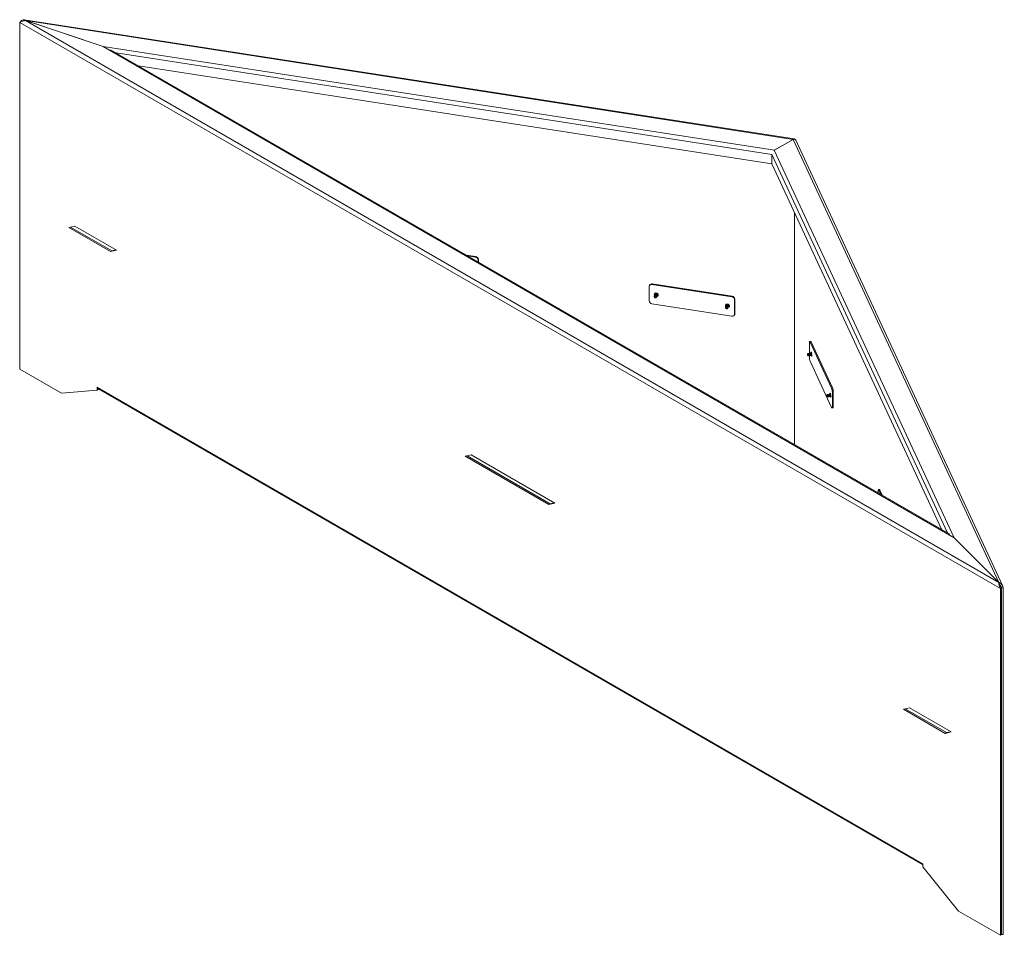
# Model space of a CAD drawing. Header units: inches. Extents: x -3 to 180, y 0 to 118.
# Drawn here: x 116.4 to 173.6, y 15.7 to 68.9 of the extents above; entities that cross this region are included whole.
import ezdxf

# ---------------------------------------------------------------- set-up
doc = ezdxf.new("R2010")
doc.units = ezdxf.units.IN
doc.layers.add('ZANO_R', color=7, linetype='Continuous', lineweight=0)

msp = doc.modelspace()

# ---------------------------------------------------------------- linework, layer by layer
at = {"layer": 'ZANO_R'}
for p, q in [((116.50422, 68.76765), (116.43146, 68.72565)), ((173.4211, 35.82623), (116.43146, 68.72565)), ((116.43146, 68.72565), (116.43146, 48.57394)), ((116.51723, 68.76698), (116.50422, 68.76765)), ((116.50545, 68.76724), (116.53208, 68.82461)), ((161.43055, 61.95627), (116.68999, 68.87691)), ((173.33484, 36.17845), (116.77963, 68.82708)), ((116.77963, 68.82708), (121.27809, 67.32776)), ((121.27932, 67.32735), (116.78086, 68.82667)), ((116.78086, 68.82667), (161.38378, 61.92732)), ((170.73766, 38.77536), (121.27809, 67.32776)), ((121.27932, 67.32735), (160.28608, 61.29363)), ((170.48469, 38.98401), (121.71676, 67.13714)), ((122.04653, 66.94676), (160.13452, 61.05517)), ((123.34533, 66.19698), (160.13461, 60.50628)), ((161.38352, 61.92717), (160.28582, 61.29348)), ((161.38378, 61.92732), (160.28608, 61.29363)), ((173.33484, 36.17845), (161.38352, 61.92717)), ((173.56452, 35.97227), (161.54195, 61.8745)), ((160.28608, 61.29363), (160.27774, 61.28491)), ((160.28582, 61.29348), (170.73766, 38.77536)), ((160.13461, 61.05496), (160.13601, 61.07379)), ((160.13461, 60.50609), (160.13461, 61.05496)), ((170.34016, 39.06744), (160.13461, 61.05496)), ((169.99215, 39.26835), (160.13461, 60.50609)), ((161.45073, 44.1992), (161.45073, 57.67055)), ((119.636, 56.88947), (119.28966, 56.80937)), ((119.28966, 56.80937), (121.71475, 55.40939)), ((119.39354, 56.83339), (121.7875, 55.45139)), ((122.06109, 55.4895), (119.636, 56.88947)), ((121.71475, 55.40939), (122.06109, 55.4895)), ((121.7875, 55.45139), (121.71475, 55.40939)), ((121.7875, 55.45139), (122.02996, 55.50747)), ((142.9199, 55.11517), (142.40323, 55.19509)), ((142.90659, 55.08648), (142.47599, 55.15309)), ((142.90659, 55.08648), (142.9199, 55.11517)), ((143.08553, 54.94953), (143.07222, 54.92084)), ((143.07222, 54.80889), (143.07222, 54.92084)), ((143.08553, 54.8012), (143.08553, 54.94953)), ((153.01043, 52.54344), (153.01043, 53.38356)), ((153.03384, 53.45882), (153.02052, 53.43013)), ((153.17607, 53.49796), (153.18938, 53.52665)), ((157.81389, 52.78057), (153.17607, 53.49796)), ((157.82721, 52.80925), (153.18938, 53.52665)), ((153.30928, 52.8141), (153.30804, 52.81143)), ((153.31537, 52.82721), (153.31413, 52.82454)), ((153.32146, 52.84033), (153.32022, 52.83766)), ((153.32189, 52.94607), (153.32383, 52.96362)), ((153.32754, 52.85344), (153.32631, 52.85077)), ((153.33363, 52.86655), (153.33239, 52.86388)), ((153.33972, 52.87966), (153.33848, 52.877)), ((153.34581, 52.89278), (153.34456, 52.89011)), ((153.34638, 52.93975), (153.35615, 52.93824)), ((153.35189, 52.90589), (153.35065, 52.90322)), ((153.35286, 52.92891), (153.36193, 52.92751)), ((153.35568, 52.91385), (153.35286, 52.91429)), ((153.35553, 52.93465), (153.36459, 52.93325)), ((153.36805, 52.94071), (153.35674, 52.91634)), ((153.3681, 52.94068), (153.35878, 52.94667)), ((153.36239, 52.97315), (153.37169, 52.96717)), ((153.36743, 52.95799), (153.37675, 52.952)), ((153.37169, 52.96717), (153.37009, 52.96373)), ((153.37009, 52.96373), (153.37941, 52.95774)), ((153.37941, 52.95774), (153.37675, 52.952)), ((153.38898, 52.96045), (153.3836, 52.96916)), ((153.39747, 52.99203), (153.40284, 52.98333)), ((153.39858, 52.97415), (153.40396, 52.96544)), ((153.40284, 52.98333), (153.40124, 52.97989)), ((153.40124, 52.97989), (153.40662, 52.97118)), ((153.40662, 52.97118), (153.40396, 52.96544)), ((153.42067, 52.96664), (153.42067, 52.97574)), ((153.43248, 52.75367), (153.43372, 52.75634)), ((153.43796, 52.97307), (153.43796, 52.96397)), ((153.44062, 52.9697), (153.43796, 52.96397)), ((153.43856, 52.76679), (153.4398, 52.76945)), ((153.44222, 52.98224), (153.44062, 52.9788)), ((153.44062, 52.9788), (153.44062, 52.9697)), ((153.44222, 52.99133), (153.44222, 52.98224)), ((153.44465, 52.7799), (153.44589, 52.78257)), ((153.45074, 52.79301), (153.45198, 52.79568)), ((153.45467, 52.9576), (153.46005, 52.96465)), ((153.45733, 52.96334), (153.45467, 52.9576)), ((153.45683, 52.80613), (153.45807, 52.8088)), ((153.45733, 52.96334), (153.46271, 52.97038)), ((153.46431, 52.97383), (153.46271, 52.97038)), ((153.46291, 52.81924), (153.46415, 52.82191)), ((153.46431, 52.97383), (153.46968, 52.98086)), ((153.469, 52.83235), (153.47024, 52.83502)), ((153.47503, 52.95502), (153.46965, 52.94797)), ((153.47508, 52.84547), (153.47632, 52.84814)), ((153.48062, 52.85742), (153.48466, 52.85087)), ((153.48117, 52.85858), (153.49419, 52.88663)), ((153.48454, 52.94148), (153.48188, 52.93574)), ((153.48188, 52.93574), (153.4912, 52.93885)), ((153.48454, 52.94148), (153.49386, 52.94459)), ((153.4912, 52.86156), (153.48454, 52.86584)), ((153.49985, 52.92485), (153.49053, 52.92174)), ((153.49057, 52.87884), (153.49985, 52.87288)), ((153.49324, 52.88458), (153.50251, 52.87862)), ((153.49546, 52.94803), (153.49386, 52.94459)), ((153.49766, 52.91266), (153.495, 52.90693)), ((153.495, 52.90693), (153.50577, 52.90526)), ((153.50577, 52.89064), (153.495, 52.89231)), ((153.49546, 52.94803), (153.50476, 52.95113)), ((153.49766, 52.91266), (153.50843, 52.911)), ((153.50423, 52.88198), (153.50582, 52.88542)), ((153.50423, 52.88199), (153.51341, 52.87608)), ((153.51002, 52.91444), (153.50843, 52.911)), ((153.51002, 52.91444), (153.52077, 52.91278)), ((157.81389, 52.78057), (157.82721, 52.80925)), ((157.99285, 52.64361), (157.97953, 52.61492)), ((157.97953, 51.7748), (157.97953, 52.61492)), ((157.99285, 51.80349), (157.99285, 52.64361)), ((153.17607, 52.3778), (157.81389, 51.6604)), ((157.45021, 52.17356), (157.44897, 52.1709)), ((157.45629, 52.18668), (157.45505, 52.18401)), ((157.46238, 52.19979), (157.46114, 52.19712)), ((157.46846, 52.21291), (157.46723, 52.21024)), ((157.47455, 52.22602), (157.47331, 52.22335)), ((157.48064, 52.23913), (157.4794, 52.23647)), ((157.48672, 52.25225), (157.48548, 52.24958)), ((157.4873, 52.29922), (157.49707, 52.29771)), ((157.49281, 52.26536), (157.49157, 52.26269)), ((157.49378, 52.28838), (157.50285, 52.28698)), ((157.4966, 52.27332), (157.49378, 52.27376)), ((157.49645, 52.29412), (157.50551, 52.29271)), ((157.50897, 52.30018), (157.49766, 52.27581)), ((157.50902, 52.30014), (157.4997, 52.30614)), ((157.50331, 52.33262), (157.51261, 52.32664)), ((157.50835, 52.31746), (157.51767, 52.31147)), ((157.51261, 52.32664), (157.51101, 52.3232)), ((157.51101, 52.3232), (157.52033, 52.31721)), ((157.52033, 52.31721), (157.51767, 52.31147)), ((157.5299, 52.31991), (157.52452, 52.32863)), ((157.53838, 52.3515), (157.54376, 52.3428)), ((157.53949, 52.33362), (157.54488, 52.32491)), ((157.54376, 52.3428), (157.54216, 52.33936)), ((157.54216, 52.33936), (157.54754, 52.33065)), ((157.54754, 52.33065), (157.54488, 52.32491)), ((157.56158, 52.32611), (157.56158, 52.33521)), ((157.5734, 52.11314), (157.57464, 52.11581)), ((157.57888, 52.33253), (157.57888, 52.32343)), ((157.58154, 52.32917), (157.57888, 52.32343)), ((157.57949, 52.12625), (157.58072, 52.12892)), ((157.58314, 52.34171), (157.58154, 52.33827)), ((157.58154, 52.33827), (157.58154, 52.32917)), ((157.58314, 52.35079), (157.58314, 52.34171)), ((157.58557, 52.13937), (157.58681, 52.14204)), ((157.59166, 52.15248), (157.5929, 52.15515)), ((157.59559, 52.31707), (157.60097, 52.32411)), ((157.59825, 52.3228), (157.59559, 52.31707)), ((157.59775, 52.16559), (157.59898, 52.16826)), ((157.59825, 52.3228), (157.60363, 52.32985)), ((157.60523, 52.33329), (157.60363, 52.32985)), ((157.60383, 52.17871), (157.60507, 52.18138)), ((157.60523, 52.33329), (157.6106, 52.34033)), ((157.60992, 52.19182), (157.61116, 52.19449)), ((157.61595, 52.31449), (157.61057, 52.30744)), ((157.616, 52.20493), (157.61724, 52.2076)), ((157.62153, 52.21689), (157.62558, 52.21034)), ((157.62209, 52.21805), (157.63511, 52.2461)), ((157.62546, 52.30095), (157.6228, 52.29521)), ((157.6228, 52.29521), (157.63212, 52.29831)), ((157.62546, 52.30095), (157.63478, 52.30405)), ((157.63212, 52.22102), (157.62546, 52.2253)), ((157.64076, 52.28432), (157.63144, 52.28121)), ((157.63149, 52.23831), (157.64076, 52.23235)), ((157.63416, 52.24405), (157.64343, 52.23809)), ((157.63638, 52.30749), (157.63478, 52.30405)), ((157.63858, 52.27213), (157.63592, 52.26639)), ((157.63592, 52.26639), (157.64668, 52.26473)), ((157.64668, 52.25011), (157.63592, 52.25177)), ((157.63638, 52.30749), (157.64568, 52.3106)), ((157.63858, 52.27213), (157.64935, 52.27046)), ((157.64515, 52.24144), (157.64675, 52.24489)), ((157.64515, 52.24145), (157.65433, 52.23555)), ((157.65095, 52.27391), (157.64935, 52.27046)), ((157.65095, 52.27391), (157.66169, 52.27225)), ((157.96944, 51.72823), (157.98275, 51.75691)), ((157.97953, 51.7748), (157.99285, 51.80349)), ((162.32765, 49.49221), (162.32765, 50.10451)), ((162.39551, 50.18604), (162.34582, 50.17835)), ((162.37203, 50.14891), (162.42172, 50.1566)), ((163.61473, 47.47155), (162.37203, 50.14891)), ((163.66442, 47.47923), (162.42172, 50.1566)), ((162.22171, 49.47787), (162.21547, 49.46403)), ((162.23025, 49.48258), (162.22562, 49.48186)), ((162.23153, 49.36023), (162.24166, 49.34892)), ((162.24531, 49.46864), (162.23518, 49.47995)), ((162.24442, 49.48138), (162.2409, 49.47356)), ((162.24659, 49.34629), (162.25122, 49.34701)), ((162.25296, 49.48609), (162.24833, 49.48538)), ((162.25513, 49.351), (162.26137, 49.36484)), ((162.26802, 49.47215), (162.2579, 49.48346)), ((162.25865, 49.35882), (162.26437, 49.35243)), ((162.26714, 49.48489), (162.26362, 49.47708)), ((162.26931, 49.3498), (162.27393, 49.35052)), ((162.27568, 49.4896), (162.27105, 49.48889)), ((162.27784, 49.35452), (162.28408, 49.36835)), ((162.29074, 49.47567), (162.28061, 49.48697)), ((162.28137, 49.36233), (162.28709, 49.35595)), ((162.28986, 49.48841), (162.28633, 49.48059)), ((162.29202, 49.35332), (162.29665, 49.35403)), ((162.29839, 49.49312), (162.29377, 49.4924)), ((162.30056, 49.35803), (162.3068, 49.37187)), ((162.31346, 49.47918), (162.30333, 49.49049)), ((162.30408, 49.36585), (162.3098, 49.35946)), ((162.31257, 49.49192), (162.30905, 49.4841)), ((162.31474, 49.35683), (162.31936, 49.35755)), ((162.32111, 49.49663), (162.31649, 49.49592)), ((162.32327, 49.36154), (162.32951, 49.37538)), ((162.33617, 49.4827), (162.32604, 49.494)), ((162.3268, 49.36936), (162.33252, 49.36297)), ((162.32765, 49.26439), (162.32765, 49.36841)), ((162.33529, 49.49543), (162.33177, 49.48762)), ((162.33746, 49.36035), (162.34208, 49.36106)), ((162.34382, 49.50015), (162.3392, 49.49943)), ((162.34599, 49.36506), (162.35223, 49.3789)), ((162.35889, 49.48621), (162.34876, 49.49752)), ((162.34951, 49.37287), (162.35524, 49.36649)), ((162.358, 49.49895), (162.35448, 49.49113)), ((162.36017, 49.36386), (162.36479, 49.36457)), ((162.36654, 49.50366), (162.36192, 49.50294)), ((162.3687, 49.36857), (162.37494, 49.38241)), ((162.3816, 49.48972), (162.37147, 49.50103)), ((162.37223, 49.37639), (162.37795, 49.37)), ((162.38072, 49.50246), (162.3772, 49.49464)), ((162.38289, 49.36737), (162.38751, 49.36809)), ((162.38925, 49.50717), (162.38463, 49.50646)), ((162.39142, 49.37209), (162.39766, 49.38592)), ((162.40432, 49.49324), (162.39419, 49.50454)), ((162.39495, 49.3799), (162.40067, 49.37352)), ((162.40344, 49.50597), (162.39991, 49.49816)), ((162.4056, 49.37089), (162.41022, 49.3716)), ((162.446, 49.51595), (162.40735, 49.50997)), ((162.41414, 49.3756), (162.42038, 49.38944)), ((162.41766, 49.38342), (162.42338, 49.37703)), ((162.42832, 49.3744), (162.46698, 49.38038)), ((162.43764, 49.51466), (162.43759, 49.51487)), ((162.44428, 49.52657), (162.43991, 49.52253)), ((162.43991, 49.52253), (162.44173, 49.51529)), ((162.44568, 49.5159), (162.44424, 49.52687)), ((162.45881, 49.37912), (162.45881, 49.37855)), ((162.45881, 49.37855), (162.46399, 49.37639)), ((162.46472, 49.3708), (162.46354, 49.37985)), ((162.46612, 49.36991), (162.46949, 49.36827)), ((162.4673, 49.38045), (162.46698, 49.38038)), ((162.46966, 49.38081), (162.4673, 49.38045)), ((162.4673, 49.38045), (162.46874, 49.36946)), ((162.37203, 49.02875), (163.61473, 46.35139)), ((116.43146, 48.57394), (118.85655, 47.17396)), ((120.95674, 47.51297), (120.93249, 47.52697)), ((120.93249, 47.52697), (120.93249, 47.35958)), ((120.95674, 47.51297), (168.89582, 19.83833)), ((163.61473, 47.47155), (163.66442, 47.47923)), ((118.85655, 47.17396), (120.93249, 47.35958)), ((121.00525, 47.40158), (120.93249, 47.35958)), ((120.98731, 47.43268), (168.92007, 19.76169)), ((121.00525, 47.42233), (121.00525, 47.40158)), ((121.00525, 47.41775), (121.01515, 47.41203)), ((121.01515, 47.41661), (121.01515, 47.41203)), ((121.01515, 47.41203), (121.01805, 47.41494)), ((163.33127, 47.08736), (163.32503, 47.07352)), ((163.3398, 47.09208), (163.33518, 47.09136)), ((163.34108, 46.96972), (163.35121, 46.95842)), ((163.35487, 47.07814), (163.34474, 47.08945)), ((163.35398, 47.09088), (163.35046, 47.08306)), ((163.35615, 46.95579), (163.36077, 46.9565)), ((163.36251, 47.09559), (163.35789, 47.09487)), ((163.36468, 46.9605), (163.37092, 46.97434)), ((163.37758, 47.08165), (163.36745, 47.09296)), ((163.36821, 46.96832), (163.37393, 46.96193)), ((163.3767, 47.09439), (163.37317, 47.08657)), ((163.37886, 46.9593), (163.38349, 46.96002)), ((163.38523, 47.0991), (163.38061, 47.09839)), ((163.3874, 46.96402), (163.39364, 46.97785)), ((163.4003, 47.08517), (163.39017, 47.09647)), ((163.39092, 46.97183), (163.39664, 46.96544)), ((163.39941, 47.09791), (163.39589, 47.09009)), ((163.40158, 46.96282), (163.4062, 46.96353)), ((163.40795, 47.10262), (163.40332, 47.1019)), ((163.41011, 46.96753), (163.41635, 46.98137)), ((163.42301, 47.08868), (163.41288, 47.09999)), ((163.41364, 46.97534), (163.41936, 46.96896)), ((163.42213, 47.10142), (163.4186, 47.0936)), ((163.42429, 46.96633), (163.42892, 46.96705)), ((163.43067, 47.10613), (163.42604, 47.10542)), ((163.43283, 46.97104), (163.43907, 46.98488)), ((163.44573, 47.0922), (163.4356, 47.1035)), ((163.43635, 46.97886), (163.44207, 46.97247)), ((163.44485, 47.10493), (163.44132, 47.09712)), ((163.44701, 46.96984), (163.45164, 46.97056)), ((163.45338, 47.10964), (163.44875, 47.10893)), ((163.45555, 46.97456), (163.46178, 46.98839)), ((163.46844, 47.09571), (163.45831, 47.10702)), ((163.45907, 46.98237), (163.46479, 46.97598)), ((163.46756, 47.10845), (163.46404, 47.10063)), ((163.46972, 46.97336), (163.47435, 46.97407)), ((163.4761, 47.11316), (163.47147, 47.11244)), ((163.47826, 46.97807), (163.4845, 46.99191)), ((163.49116, 47.09922), (163.48103, 47.11053)), ((163.48179, 46.98589), (163.48751, 46.9795)), ((163.49028, 47.11196), (163.48675, 47.10414)), ((163.49244, 46.97687), (163.49707, 46.97759)), ((163.49881, 47.11667), (163.49419, 47.11596)), ((163.50098, 46.98158), (163.50722, 46.99542)), ((163.51388, 47.10274), (163.50375, 47.11404)), ((163.5045, 46.9894), (163.51022, 46.98301)), ((163.51299, 47.11547), (163.50947, 47.10766)), ((163.51516, 46.98038), (163.51978, 46.9811)), ((163.55556, 47.12545), (163.5169, 47.11947)), ((163.52369, 46.9851), (163.52993, 46.99893)), ((163.52722, 46.99291), (163.53294, 46.98653)), ((163.53788, 46.9839), (163.57653, 46.98988)), ((163.5472, 47.12416), (163.54715, 47.12436)), ((163.55383, 47.13607), (163.54946, 47.13203)), ((163.54946, 47.13203), (163.55129, 47.12479)), ((163.55524, 47.1254), (163.5538, 47.13637)), ((163.56836, 46.98861), (163.56836, 46.98804)), ((163.56836, 46.98804), (163.57355, 46.98589)), ((163.57428, 46.9803), (163.5731, 46.98935)), ((163.57567, 46.97941), (163.57904, 46.97777)), ((163.57685, 46.98994), (163.57653, 46.98988)), ((163.57922, 46.99031), (163.57685, 46.98994)), ((163.57685, 46.98994), (163.5783, 46.97896)), ((163.7088, 47.24359), (163.65911, 47.23591)), ((163.65911, 46.39579), (163.65911, 47.23591)), ((163.7088, 46.40347), (163.7088, 47.24359)), ((163.64094, 46.32194), (163.69063, 46.32963)), ((163.65911, 46.39579), (163.7088, 46.40347)), ((142.67436, 43.58971), (142.32802, 43.5096)), ((142.32802, 43.5096), (147.1782, 40.70965)), ((142.43191, 43.53363), (147.25096, 40.75165)), ((147.52454, 40.78976), (142.67436, 43.58971)), ((166.32205, 41.38705), (166.32205, 41.4987)), ((166.38991, 41.58023), (166.34022, 41.57255)), ((166.36643, 41.5431), (166.41612, 41.55079)), ((166.48162, 41.29494), (166.36643, 41.5431)), ((166.55437, 41.25294), (166.41612, 41.55079)), ((147.1782, 40.70965), (147.52454, 40.78976)), ((147.25096, 40.75165), (147.1782, 40.70965)), ((147.25096, 40.75165), (147.49341, 40.80773)), ((170.73766, 38.77536), (173.33484, 36.17845)), ((173.49386, 35.86823), (173.4211, 35.82623)), ((173.4211, 35.82623), (173.4211, 15.67452)), ((173.44349, 35.97673), (173.49386, 35.86823)), ((173.49386, 35.86823), (173.59323, 35.88361)), ((173.49386, 35.86823), (173.49386, 15.71652)), ((173.59323, 35.88361), (173.59323, 15.73189)), ((168.13782, 28.88997), (167.79148, 28.80986)), ((167.79148, 28.80986), (170.21657, 27.40989)), ((167.89536, 28.83389), (170.28932, 27.45189)), ((170.56291, 27.48999), (168.13782, 28.88997)), ((170.21657, 27.40989), (170.56291, 27.48999)), ((170.28932, 27.45189), (170.21657, 27.40989)), ((170.28932, 27.45189), (170.53178, 27.50796)), ((168.89582, 19.83833), (168.92007, 19.82433)), ((168.92007, 19.82433), (168.92007, 19.65694)), ((170.99601, 17.07449), (168.92007, 19.65694)), ((173.49386, 17.20073), (173.49386, 17.11672)), ((173.4211, 15.67452), (170.99601, 17.07449)), ((173.49386, 15.71652), (173.4211, 15.67452)), ((173.59323, 15.73189), (173.49386, 15.71652))]:
    msp.add_line(p, q, dxfattribs=at)
at = {"layer": 'ZANO_R', "flags": 128}
for points in [[(153.37026, 52.72654), (153.34491, 52.73473), (153.32341, 52.75019), (153.30905, 52.77059), (153.30401, 52.7928), (153.30905, 52.81345), (153.32341, 52.8294), (153.34491, 52.83822), (153.37026, 52.83856), (153.39562, 52.83037), (153.41711, 52.81491), (153.43147, 52.79451), (153.43652, 52.7723), (153.43147, 52.75165), (153.41711, 52.7357), (153.39562, 52.72688), (153.37026, 52.72654)], [(153.30858, 52.91738), (153.31485, 52.94824), (153.33302, 52.9738), (153.3611, 52.99131), (153.39606, 52.99887), (153.43409, 52.99565), (153.4711, 52.982), (153.50305, 52.95941), (153.52649, 52.93033), (153.53888, 52.89789), (153.53888, 52.86563), (153.52649, 52.83703), (153.50305, 52.81519), (153.4711, 52.80249), (153.45338, 52.80005)], [(153.32998, 52.85733), (153.31485, 52.88459), (153.30858, 52.91738)], [(153.30928, 52.8141), (153.31029, 52.81612), (153.32465, 52.83207), (153.34615, 52.84089), (153.3715, 52.84123), (153.39685, 52.83304), (153.41835, 52.81758), (153.43271, 52.79718), (153.43776, 52.77497), (153.43372, 52.75634)], [(153.31206, 52.81916), (153.31514, 52.82657), (153.3295, 52.84252), (153.35099, 52.85133), (153.37635, 52.85167), (153.4017, 52.84349), (153.4232, 52.82802), (153.43756, 52.80763), (153.4426, 52.78541), (153.43756, 52.76476), (153.43579, 52.76173)], [(153.31451, 52.78558), (153.31856, 52.8022), (153.33012, 52.81504), (153.34743, 52.82214), (153.36784, 52.82241), (153.38825, 52.81583), (153.40555, 52.80337), (153.41711, 52.78696), (153.42117, 52.76908), (153.41711, 52.75245), (153.40555, 52.73961), (153.38825, 52.73252), (153.36784, 52.73224), (153.34743, 52.73883), (153.33012, 52.75128), (153.31856, 52.7677), (153.31451, 52.78558)], [(153.31537, 52.82721), (153.31638, 52.82923), (153.33074, 52.84518), (153.35223, 52.854), (153.37759, 52.85434), (153.40294, 52.84616), (153.42444, 52.83069), (153.4388, 52.8103), (153.44384, 52.78808), (153.4398, 52.76945)], [(153.31815, 52.83227), (153.32122, 52.83968), (153.33559, 52.85563), (153.35708, 52.86444), (153.38243, 52.86479), (153.40779, 52.8566), (153.42928, 52.84114), (153.44365, 52.82074), (153.44869, 52.79853), (153.44365, 52.77788), (153.44187, 52.77484)], [(153.32146, 52.84033), (153.32246, 52.84235), (153.33683, 52.8583), (153.35832, 52.86711), (153.38367, 52.86745), (153.40903, 52.85927), (153.43052, 52.8438), (153.44488, 52.82341), (153.44993, 52.8012), (153.44589, 52.78257)], [(153.34304, 52.88636), (153.32817, 52.91327), (153.32189, 52.94607)], [(153.32423, 52.84538), (153.32731, 52.85279), (153.34167, 52.86874), (153.36317, 52.87756), (153.38852, 52.8779), (153.41388, 52.86972), (153.43537, 52.85425), (153.44973, 52.83386), (153.45478, 52.81164), (153.44973, 52.79099), (153.44796, 52.78796)], [(153.32754, 52.85344), (153.32855, 52.85546), (153.34291, 52.87141), (153.36441, 52.88023), (153.38976, 52.88057), (153.41512, 52.87238), (153.43661, 52.85692), (153.45097, 52.83653), (153.45601, 52.81431), (153.45198, 52.79568)], [(153.33032, 52.8585), (153.3334, 52.86591), (153.34776, 52.88186), (153.36925, 52.89067), (153.39461, 52.89101), (153.41996, 52.88283), (153.44146, 52.86736), (153.45582, 52.84697), (153.46086, 52.82476), (153.45582, 52.8041), (153.45405, 52.80107)], [(153.33363, 52.86655), (153.33463, 52.86858), (153.349, 52.88452), (153.37049, 52.89334), (153.39585, 52.89368), (153.4212, 52.8855), (153.4427, 52.87003), (153.45706, 52.84964), (153.4621, 52.82743), (153.45807, 52.8088)], [(153.33641, 52.87161), (153.33948, 52.87902), (153.35384, 52.89497), (153.37534, 52.90379), (153.4007, 52.90413), (153.42605, 52.89594), (153.44755, 52.88048), (153.46191, 52.86008), (153.46695, 52.83787), (153.46191, 52.81722), (153.46014, 52.81418)], [(153.33972, 52.87966), (153.34072, 52.88169), (153.35509, 52.89764), (153.37658, 52.90646), (153.40194, 52.9068), (153.42729, 52.89861), (153.44878, 52.88314), (153.46315, 52.86275), (153.46819, 52.84054), (153.46415, 52.82191)], [(153.3425, 52.88472), (153.34557, 52.89213), (153.35993, 52.90808), (153.38143, 52.9169), (153.40678, 52.91724), (153.43214, 52.90906), (153.45363, 52.89359), (153.46799, 52.8732), (153.47304, 52.85098), (153.46799, 52.83033), (153.46622, 52.82729)], [(153.34372, 52.93285), (153.34978, 52.95936), (153.36717, 52.9804), (153.39352, 52.99315), (153.42528, 52.99587), (153.4509, 52.99081)], [(153.35116, 52.90144), (153.34978, 52.90448), (153.34372, 52.93285)], [(153.34581, 52.89278), (153.34681, 52.8948), (153.36117, 52.91075), (153.38266, 52.91957), (153.40802, 52.91991), (153.43338, 52.91172), (153.45487, 52.89626), (153.46923, 52.87587), (153.47428, 52.85365), (153.47024, 52.83502)], [(153.34858, 52.89784), (153.35166, 52.90525), (153.36602, 52.9212), (153.38752, 52.93001), (153.41287, 52.93035), (153.43822, 52.92217), (153.45972, 52.9067), (153.47408, 52.88631), (153.47912, 52.8641), (153.47408, 52.84344), (153.47231, 52.84041)], [(153.35189, 52.90589), (153.3529, 52.90792), (153.36726, 52.92386), (153.38875, 52.93268), (153.41411, 52.93302), (153.43946, 52.92484), (153.46096, 52.90937), (153.47532, 52.88898), (153.48036, 52.86677), (153.47632, 52.84814)], [(153.35467, 52.91095), (153.35774, 52.91836), (153.37211, 52.93431), (153.3936, 52.94313), (153.41896, 52.94347), (153.44431, 52.93528), (153.4658, 52.91982), (153.48017, 52.89943), (153.48521, 52.87721), (153.48017, 52.85656), (153.47839, 52.85352)], [(153.36239, 52.97315), (153.36428, 52.96747), (153.36743, 52.95799)], [(153.47728, 52.97857), (153.48772, 52.9712), (153.50997, 52.94713), (153.5219, 52.91925), (153.5219, 52.89134), (153.50997, 52.86715), (153.48772, 52.84996), (153.4734, 52.8447)], [(153.47503, 52.85039), (153.48105, 52.85069), (153.48466, 52.85087)], [(157.51118, 52.08601), (157.48583, 52.09419), (157.46433, 52.10966), (157.44997, 52.13005), (157.44493, 52.15227), (157.44997, 52.17292), (157.46433, 52.18887), (157.48583, 52.19768), (157.51118, 52.19803), (157.53653, 52.18984), (157.55803, 52.17437), (157.57239, 52.15398), (157.57744, 52.13177), (157.57239, 52.11112), (157.55803, 52.09517), (157.53653, 52.08635), (157.51118, 52.08601)], [(157.45021, 52.17356), (157.45121, 52.17559), (157.46557, 52.19154), (157.48706, 52.20035), (157.51242, 52.20069), (157.53777, 52.19251), (157.55927, 52.17704), (157.57363, 52.15665), (157.57868, 52.13444), (157.57464, 52.11581)], [(157.68138, 52.24098), (157.67511, 52.27378), (157.65694, 52.30496), (157.62886, 52.33116), (157.5939, 52.34953), (157.55587, 52.35808), (157.51887, 52.35588), (157.48691, 52.34317), (157.46347, 52.32134), (157.45108, 52.29274), (157.45108, 52.26047), (157.46347, 52.22804), (157.47069, 52.21708)], [(157.45298, 52.17862), (157.45606, 52.18603), (157.47042, 52.20198), (157.49192, 52.2108), (157.51727, 52.21114), (157.54262, 52.20295), (157.56412, 52.18749), (157.57848, 52.1671), (157.58352, 52.14488), (157.57848, 52.12423), (157.57671, 52.1212)], [(157.45542, 52.14505), (157.45948, 52.16167), (157.47104, 52.17451), (157.48835, 52.18161), (157.50876, 52.18188), (157.52917, 52.17529), (157.54647, 52.16284), (157.55803, 52.14643), (157.56209, 52.12854), (157.55803, 52.11192), (157.54647, 52.09908), (157.52917, 52.09198), (157.50876, 52.09171), (157.48835, 52.0983), (157.47104, 52.11075), (157.45948, 52.12717), (157.45542, 52.14505)], [(157.45629, 52.18668), (157.4573, 52.1887), (157.47166, 52.20465), (157.49315, 52.21347), (157.51851, 52.21381), (157.54386, 52.20562), (157.56535, 52.19016), (157.57972, 52.16977), (157.58476, 52.14755), (157.58072, 52.12892)], [(157.45907, 52.19174), (157.46214, 52.19915), (157.47651, 52.2151), (157.498, 52.22391), (157.52335, 52.22425), (157.54871, 52.21607), (157.57021, 52.2006), (157.58456, 52.18021), (157.58961, 52.158), (157.58456, 52.13734), (157.5828, 52.13431)], [(157.46238, 52.19979), (157.46338, 52.20181), (157.47774, 52.21777), (157.49924, 52.22658), (157.52459, 52.22692), (157.54995, 52.21874), (157.57144, 52.20327), (157.5858, 52.18288), (157.59085, 52.16066), (157.58681, 52.14204)], [(157.46515, 52.20485), (157.46823, 52.21226), (157.48259, 52.22821), (157.50409, 52.23703), (157.52944, 52.23737), (157.5548, 52.22918), (157.57629, 52.21372), (157.59065, 52.19332), (157.5957, 52.17111), (157.59065, 52.15046), (157.58888, 52.14742)], [(157.46846, 52.21291), (157.46947, 52.21493), (157.48383, 52.23088), (157.50533, 52.2397), (157.53068, 52.24004), (157.55604, 52.23185), (157.57753, 52.21638), (157.59189, 52.19599), (157.59693, 52.17378), (157.5929, 52.15515)], [(157.47124, 52.21797), (157.47432, 52.22537), (157.48868, 52.24132), (157.51017, 52.25014), (157.53553, 52.25048), (157.56088, 52.2423), (157.58238, 52.22683), (157.59674, 52.20644), (157.60178, 52.18422), (157.59674, 52.16357), (157.59497, 52.16054)], [(157.47455, 52.22602), (157.47556, 52.22804), (157.48992, 52.24399), (157.51141, 52.25281), (157.53677, 52.25315), (157.56212, 52.24496), (157.58362, 52.2295), (157.59798, 52.2091), (157.60302, 52.18689), (157.59898, 52.16826)], [(157.47733, 52.23108), (157.4804, 52.23849), (157.49477, 52.25443), (157.51626, 52.26325), (157.54161, 52.26359), (157.56697, 52.25541), (157.58846, 52.23994), (157.60283, 52.21955), (157.60787, 52.19734), (157.60283, 52.17668), (157.60105, 52.17365)], [(157.48064, 52.23913), (157.48164, 52.24116), (157.496, 52.25711), (157.5175, 52.26592), (157.54285, 52.26626), (157.56821, 52.25808), (157.5897, 52.24261), (157.60407, 52.22222), (157.60911, 52.2), (157.60507, 52.18138)], [(157.48341, 52.24419), (157.48649, 52.2516), (157.50085, 52.26755), (157.52235, 52.27637), (157.5477, 52.27671), (157.57306, 52.26852), (157.59455, 52.25306), (157.60891, 52.23266), (157.61396, 52.21045), (157.60891, 52.1898), (157.60714, 52.18676)], [(157.48464, 52.29232), (157.4907, 52.31882), (157.50809, 52.33987), (157.53444, 52.35262), (157.5662, 52.35534), (157.59181, 52.35028)], [(157.49141, 52.26234), (157.4907, 52.26394), (157.48464, 52.29232)], [(157.48672, 52.25225), (157.48773, 52.25427), (157.50209, 52.27022), (157.52359, 52.27903), (157.54894, 52.27938), (157.5743, 52.27119), (157.59579, 52.25572), (157.61015, 52.23533), (157.6152, 52.21312), (157.61116, 52.19449)], [(157.4895, 52.25731), (157.49258, 52.26471), (157.50694, 52.28066), (157.52843, 52.28948), (157.55379, 52.28982), (157.57914, 52.28164), (157.60064, 52.26617), (157.615, 52.24578), (157.62004, 52.22356), (157.615, 52.20291), (157.61323, 52.19988)], [(157.49281, 52.26536), (157.49382, 52.26738), (157.50818, 52.28333), (157.52967, 52.29215), (157.55503, 52.29249), (157.58038, 52.28431), (157.60188, 52.26884), (157.61624, 52.24845), (157.62128, 52.22623), (157.61724, 52.2076)], [(157.4997, 52.30614), (157.49655, 52.31562), (157.49466, 52.32129)], [(157.49559, 52.27042), (157.49867, 52.27783), (157.51303, 52.29378), (157.53452, 52.30259), (157.55988, 52.30294), (157.58523, 52.29475), (157.60672, 52.27928), (157.62109, 52.25889), (157.62613, 52.23668), (157.62109, 52.21603), (157.61931, 52.21299)], [(157.61819, 52.33804), (157.62865, 52.33066), (157.65089, 52.30659), (157.66282, 52.27872), (157.66282, 52.2508), (157.65089, 52.22661), (157.62865, 52.20943), (157.61584, 52.20458)], [(157.61595, 52.20986), (157.62197, 52.21016), (157.62558, 52.21034)], [(157.63212, 52.29831), (157.6406, 52.306), (157.64568, 52.3106)], [(157.99285, 51.80349), (157.98967, 51.77666), (157.98275, 51.75691)], [(162.32765, 50.10451), (162.3285, 50.12999), (162.33102, 50.15081), (162.33512, 50.16619), (162.34064, 50.17551), (162.34737, 50.17844), (162.35504, 50.17484), (162.36337, 50.16488), (162.37203, 50.14891)], [(162.42172, 50.1566), (162.41306, 50.17256), (162.40474, 50.18253), (162.39706, 50.18612), (162.39551, 50.18604)], [(162.21277, 49.44347), (162.21386, 49.45838), (162.21695, 49.46633), (162.22159, 49.46611), (162.22706, 49.45776), (162.23253, 49.44255), (162.23716, 49.42279), (162.24026, 49.40149), (162.24135, 49.38189), (162.24026, 49.36698), (162.23716, 49.35902), (162.23253, 49.35924), (162.22706, 49.36759), (162.22159, 49.3828), (162.21695, 49.40257), (162.21386, 49.42387), (162.21277, 49.44347)], [(162.22171, 49.47787), (162.22355, 49.48073), (162.22931, 49.48046), (162.23611, 49.47008), (162.2429, 49.45118), (162.24866, 49.42663), (162.25251, 49.40017), (162.25386, 49.37583), (162.25251, 49.35731), (162.24866, 49.34743), (162.2429, 49.34769), (162.24166, 49.34892)], [(162.23025, 49.48258), (162.23393, 49.48117), (162.24073, 49.4708), (162.24752, 49.4519), (162.25328, 49.42735), (162.25713, 49.40089), (162.25848, 49.37654), (162.25713, 49.35802), (162.25328, 49.34814), (162.25122, 49.34701)], [(162.24442, 49.48138), (162.24627, 49.48424), (162.25203, 49.48397), (162.25882, 49.4736), (162.26562, 49.4547), (162.27137, 49.43015), (162.27523, 49.40369), (162.27657, 49.37934), (162.27523, 49.36082), (162.27137, 49.35094), (162.26562, 49.35121), (162.26437, 49.35243)], [(162.25296, 49.48609), (162.25665, 49.48469), (162.26345, 49.47431), (162.27024, 49.45541), (162.276, 49.43086), (162.27985, 49.4044), (162.2812, 49.38006), (162.27985, 49.36154), (162.276, 49.35166), (162.27393, 49.35052)], [(162.26714, 49.48489), (162.26898, 49.48775), (162.27475, 49.48749), (162.28154, 49.47711), (162.28833, 49.45821), (162.29409, 49.43366), (162.29794, 49.4072), (162.29929, 49.38285), (162.29794, 49.36433), (162.29409, 49.35446), (162.28833, 49.35472), (162.28709, 49.35595)], [(162.27568, 49.4896), (162.27937, 49.4882), (162.28616, 49.47783), (162.29296, 49.45893), (162.29871, 49.43438), (162.30256, 49.40792), (162.30392, 49.38357), (162.30256, 49.36505), (162.29871, 49.35517), (162.29665, 49.35403)], [(162.28986, 49.48841), (162.2917, 49.49127), (162.29746, 49.491), (162.30425, 49.48063), (162.31105, 49.46173), (162.31681, 49.43718), (162.32066, 49.41071), (162.32201, 49.38637), (162.32066, 49.36785), (162.31681, 49.35797), (162.31105, 49.35824), (162.3098, 49.35946)], [(162.29839, 49.49312), (162.30208, 49.49172), (162.30888, 49.48134), (162.31567, 49.46244), (162.32143, 49.43789), (162.32528, 49.41143), (162.32663, 49.38708), (162.32528, 49.36856), (162.32143, 49.35868), (162.31936, 49.35755)], [(162.31257, 49.49192), (162.31442, 49.49478), (162.32018, 49.49451), (162.32697, 49.48414), (162.33376, 49.46524), (162.33952, 49.44069), (162.34337, 49.41423), (162.34472, 49.38988), (162.34337, 49.37136), (162.33952, 49.36148), (162.33376, 49.36175), (162.33252, 49.36297)], [(162.32111, 49.49663), (162.3248, 49.49523), (162.33159, 49.48485), (162.33839, 49.46595), (162.34415, 49.4414), (162.34799, 49.41494), (162.34935, 49.3906), (162.34799, 49.37208), (162.34415, 49.3622), (162.34208, 49.36106)], [(162.33529, 49.49543), (162.33713, 49.4983), (162.34289, 49.49803), (162.34968, 49.48765), (162.35648, 49.46875), (162.36224, 49.4442), (162.36609, 49.41774), (162.36744, 49.3934), (162.36609, 49.37488), (162.36224, 49.365), (162.35648, 49.36526), (162.35524, 49.36649)], [(162.34382, 49.50015), (162.34752, 49.49874), (162.35431, 49.48837), (162.3611, 49.46947), (162.36686, 49.44492), (162.37071, 49.41846), (162.37206, 49.39411), (162.37071, 49.37559), (162.36686, 49.36571), (162.36479, 49.36457)], [(162.358, 49.49895), (162.35985, 49.50181), (162.36561, 49.50154), (162.3724, 49.49117), (162.3792, 49.47227), (162.38495, 49.44772), (162.3888, 49.42125), (162.39015, 49.39691), (162.3888, 49.37839), (162.38495, 49.36851), (162.3792, 49.36878), (162.37795, 49.37)], [(162.36654, 49.50366), (162.37023, 49.50225), (162.37702, 49.49188), (162.38382, 49.47298), (162.38958, 49.44843), (162.39342, 49.42197), (162.39478, 49.39763), (162.39342, 49.3791), (162.38958, 49.36923), (162.38751, 49.36809)], [(162.38072, 49.50246), (162.38257, 49.50532), (162.38832, 49.50506), (162.39512, 49.49468), (162.40191, 49.47578), (162.40767, 49.45123), (162.41152, 49.42477), (162.41287, 49.40042), (162.41152, 49.3819), (162.40767, 49.37202), (162.40191, 49.37229), (162.40067, 49.37352)], [(162.38925, 49.50717), (162.39295, 49.50577), (162.39974, 49.4954), (162.40653, 49.4765), (162.41229, 49.45195), (162.41614, 49.42549), (162.41749, 49.40114), (162.41614, 49.38262), (162.41229, 49.37274), (162.41022, 49.3716)], [(162.40344, 49.50597), (162.40528, 49.50883), (162.41104, 49.50857), (162.41784, 49.49819), (162.42463, 49.47929), (162.43039, 49.45474), (162.43424, 49.42828), (162.43559, 49.40394), (162.43424, 49.38542), (162.43039, 49.37554), (162.42463, 49.3758), (162.42338, 49.37703)], [(162.40754, 49.51), (162.40754, 49.51233), (162.40922, 49.54053), (162.41409, 49.55842), (162.42161, 49.56406), (162.43097, 49.55685), (162.44117, 49.53755), (162.45108, 49.50827), (162.45964, 49.47218), (162.46592, 49.43318), (162.46924, 49.39551), (162.46924, 49.36324), (162.46592, 49.33988), (162.45964, 49.32795), (162.45108, 49.32875), (162.44117, 49.34219), (162.43097, 49.36682), (162.42851, 49.37443)], [(163.32232, 47.05296), (163.32341, 47.06787), (163.32651, 47.07583), (163.33115, 47.07561), (163.33661, 47.06726), (163.34208, 47.05205), (163.34672, 47.03228), (163.34982, 47.01098), (163.35091, 46.99139), (163.34982, 46.97648), (163.34672, 46.96852), (163.34208, 46.96874), (163.33661, 46.97709), (163.33115, 46.9923), (163.32651, 47.01207), (163.32341, 47.03337), (163.32232, 47.05296)], [(163.33127, 47.08736), (163.33311, 47.09022), (163.33887, 47.08996), (163.34566, 47.07958), (163.35246, 47.06068), (163.35822, 47.03613), (163.36206, 47.00967), (163.36342, 46.98533), (163.36206, 46.9668), (163.35822, 46.95693), (163.35246, 46.95719), (163.35121, 46.95842)], [(163.3398, 47.09208), (163.34349, 47.09067), (163.35029, 47.0803), (163.35708, 47.0614), (163.36284, 47.03685), (163.36669, 47.01039), (163.36804, 46.98604), (163.36669, 46.96752), (163.36284, 46.95764), (163.36077, 46.9565)], [(163.35398, 47.09088), (163.35582, 47.09374), (163.36158, 47.09347), (163.36838, 47.0831), (163.37517, 47.0642), (163.38093, 47.03965), (163.38478, 47.01318), (163.38613, 46.98884), (163.38478, 46.97032), (163.38093, 46.96044), (163.37517, 46.96071), (163.37393, 46.96193)], [(163.36251, 47.09559), (163.36621, 47.09418), (163.373, 47.08381), (163.37979, 47.06491), (163.38556, 47.04036), (163.3894, 47.0139), (163.39075, 46.98955), (163.3894, 46.97103), (163.38556, 46.96115), (163.38349, 46.96002)], [(163.3767, 47.09439), (163.37854, 47.09725), (163.3843, 47.09699), (163.39109, 47.08661), (163.39789, 47.06771), (163.40365, 47.04316), (163.40749, 47.0167), (163.40885, 46.99235), (163.40749, 46.97383), (163.40365, 46.96395), (163.39789, 46.96422), (163.39664, 46.96544)], [(163.38523, 47.0991), (163.38892, 47.0977), (163.39572, 47.08732), (163.40251, 47.06843), (163.40827, 47.04387), (163.41212, 47.01741), (163.41347, 46.99307), (163.41212, 46.97455), (163.40827, 46.96467), (163.4062, 46.96353)], [(163.39941, 47.09791), (163.40126, 47.10076), (163.40701, 47.1005), (163.41381, 47.09012), (163.4206, 47.07122), (163.42636, 47.04667), (163.43021, 47.02021), (163.43156, 46.99587), (163.43021, 46.97735), (163.42636, 46.96747), (163.4206, 46.96773), (163.41936, 46.96896)], [(163.40795, 47.10262), (163.41164, 47.10121), (163.41843, 47.09084), (163.42522, 47.07194), (163.43099, 47.04739), (163.43483, 47.02093), (163.43618, 46.99658), (163.43483, 46.97806), (163.43099, 46.96818), (163.42892, 46.96705)], [(163.42213, 47.10142), (163.42397, 47.10428), (163.42973, 47.10401), (163.43653, 47.09364), (163.44332, 47.07474), (163.44908, 47.05019), (163.45293, 47.02373), (163.45428, 46.99938), (163.45293, 46.98086), (163.44908, 46.97098), (163.44332, 46.97125), (163.44207, 46.97247)], [(163.43067, 47.10613), (163.43435, 47.10473), (163.44115, 47.09435), (163.44794, 47.07545), (163.4537, 47.0509), (163.45755, 47.02444), (163.4589, 47.0001), (163.45755, 46.98157), (163.4537, 46.9717), (163.45164, 46.97056)], [(163.44485, 47.10493), (163.44669, 47.10779), (163.45245, 47.10752), (163.45924, 47.09715), (163.46604, 47.07825), (163.47179, 47.0537), (163.47564, 47.02724), (163.47699, 47.00289), (163.47564, 46.98437), (163.47179, 46.97449), (163.46604, 46.97476), (163.46479, 46.97598)], [(163.45338, 47.10964), (163.45707, 47.10824), (163.46386, 47.09787), (163.47066, 47.07897), (163.47642, 47.05442), (163.48027, 47.02795), (163.48162, 47.00361), (163.48027, 46.98509), (163.47642, 46.97521), (163.47435, 46.97407)], [(163.46756, 47.10845), (163.4694, 47.11131), (163.47517, 47.11104), (163.48196, 47.10066), (163.48875, 47.08176), (163.49451, 47.05721), (163.49836, 47.03075), (163.49971, 47.00641), (163.49836, 46.98789), (163.49451, 46.97801), (163.48875, 46.97827), (163.48751, 46.9795)], [(163.4761, 47.11316), (163.47979, 47.11175), (163.48658, 47.10138), (163.49337, 47.08248), (163.49913, 47.05793), (163.50298, 47.03147), (163.50434, 47.00712), (163.50298, 46.9886), (163.49913, 46.97872), (163.49707, 46.97759)], [(163.49028, 47.11196), (163.49212, 47.11482), (163.49788, 47.11455), (163.50467, 47.10418), (163.51147, 47.08528), (163.51723, 47.06073), (163.52108, 47.03427), (163.52243, 47.00992), (163.52108, 46.9914), (163.51723, 46.98152), (163.51147, 46.98179), (163.51022, 46.98301)], [(163.49881, 47.11667), (163.5025, 47.11527), (163.5093, 47.10489), (163.51609, 47.08599), (163.52185, 47.06144), (163.5257, 47.03498), (163.52705, 47.01064), (163.5257, 46.99212), (163.52185, 46.98224), (163.51978, 46.9811)], [(163.51299, 47.11547), (163.51483, 47.11833), (163.5206, 47.11807), (163.52739, 47.10769), (163.53418, 47.08879), (163.53994, 47.06424), (163.54379, 47.03778), (163.54514, 47.01343), (163.54379, 46.99492), (163.53994, 46.98504), (163.53418, 46.9853), (163.53294, 46.98653)], [(163.57922, 46.98796), (163.57754, 47.02341), (163.57267, 47.06228), (163.56515, 47.10034), (163.55578, 47.13348), (163.54559, 47.1581), (163.53568, 47.17154), (163.52712, 47.17234), (163.52084, 47.16041), (163.51751, 47.13705), (163.5171, 47.1195)], [(163.53807, 46.98393), (163.54559, 46.96274), (163.55578, 46.94345), (163.56515, 46.93623), (163.57267, 46.94187), (163.57754, 46.95976), (163.57922, 46.98796)], [(163.61473, 46.35139), (163.62339, 46.33542), (163.63172, 46.32545), (163.63939, 46.32186), (163.64612, 46.32478), (163.65163, 46.33411), (163.65574, 46.34948), (163.65826, 46.37031), (163.65911, 46.39579)], [(163.7088, 46.40347), (163.70795, 46.37799), (163.70543, 46.35717), (163.70133, 46.3418), (163.6958, 46.33247), (163.69063, 46.32963)], [(166.32205, 41.4987), (166.3229, 41.52418), (166.32543, 41.54501), (166.32953, 41.56038), (166.33505, 41.56971), (166.34177, 41.57263), (166.34944, 41.56904), (166.35777, 41.55907), (166.36643, 41.5431)], [(166.41612, 41.55079), (166.40746, 41.56675), (166.39914, 41.57672), (166.39146, 41.58031), (166.38991, 41.58023)]]:
    msp.add_lwpolyline(points, dxfattribs=at)
at = {"layer": 'ZANO_R'}
for centre, radius, start, end in [((142.88704, 54.9013), 0.18621, 6.022932, 83.974531), ((142.90035, 54.92999), 0.18621, 6.022932, 83.974531), ((153.14019, 53.37279), 0.13021, 74.005802, 175.256298), ((153.15474, 53.39383), 0.13727, 75.383234, 151.737275), ((153.40861, 52.93244), 0.06266, 173.30027, 186.69973), ((153.40763, 52.9216), 0.05525, 172.396973, 187.603027), ((153.40376, 52.93258), 0.05794, 135.563021, 149.688634), ((153.40535, 52.92793), 0.05028, 157.845123, 172.318776), ((153.40311, 52.92179), 0.05083, 134.578429, 150.691702), ((153.40677, 52.92012), 0.0438, 133.277161, 152.001116), ((153.4102, 52.92285), 0.05727, 118.331389, 134.455018), ((153.41129, 52.92695), 0.05645, 120.379687, 134.549325), ((153.41322, 52.92179), 0.04935, 122.066712, 133.247636), ((153.41466, 52.9155), 0.07843, 102.659393, 114.212068), ((153.41286, 52.90631), 0.06934, 101.892723, 114.967245), ((153.41519, 52.9068), 0.05971, 100.839549, 116.036767), ((153.41814, 52.89921), 0.08243, 86.388938, 101.826918), ((153.41969, 52.90298), 0.0821, 87.893742, 101.84016), ((153.4199, 52.90244), 0.07001, 89.376274, 100.935807), ((153.41498, 52.88171), 0.0942, 75.877393, 86.538041), ((153.41699, 52.88564), 0.08109, 75.012402, 87.403033), ((153.41721, 52.88687), 0.10741, 76.534386, 85.881049), ((153.41628, 52.88176), 0.10005, 62.348864, 75.918116), ((153.41834, 52.88613), 0.08649, 63.206439, 75.073209), ((153.41775, 52.88485), 0.10042, 62.376204, 75.893344), ((153.41609, 52.88111), 0.08567, 51.307425, 63.23901), ((153.41406, 52.87663), 0.09931, 52.125605, 62.409748), ((153.46363, 52.92587), 0.09716, 272.05843, 320.425397), ((153.41644, 52.88158), 0.11266, 52.730916, 61.796426), ((153.42334, 52.89249), 0.07839, 38.678311, 50.347312), ((153.45352, 52.91984), 0.07568, 287.346627, 294.301215), ((153.4221, 52.88899), 0.09078, 37.766369, 52.238426), ((153.42364, 52.8924), 0.09084, 37.763223, 52.225416), ((153.45272, 52.90981), 0.05921, 298.027704, 307.744218), ((153.42938, 52.89364), 0.0673, 24.684326, 38.731114), ((153.4295, 52.89106), 0.07804, 25.658527, 37.763022), ((153.45542, 52.89785), 0.05096, 314.589261, 330.662393), ((153.45446, 52.905), 0.04377, 335.19804, 342.871031), ((153.44395, 52.90441), 0.05434, 8.733213, 20.24171), ((153.44843, 52.89962), 0.04714, 351.079807, 8.920193), ((153.45885, 52.90301), 0.05001, 330.812422, 345.924208), ((153.44495, 52.90244), 0.06405, 7.678609, 23.533292), ((153.4338, 52.89762), 0.08888, 26.39554, 37.0199), ((153.46343, 52.90529), 0.05789, 315.556391, 329.695263), ((153.451, 52.89795), 0.05525, 352.396961, 7.603039), ((153.45781, 52.90749), 0.05284, 335.314563, 341.880668), ((153.4468, 52.90593), 0.0638, 7.667116, 22.071663), ((153.45854, 52.90547), 0.06266, 353.300261, 6.699739), ((157.79435, 52.59538), 0.18621, 6.02467, 83.974581), ((157.80767, 52.62407), 0.18621, 6.022413, 83.976838), ((153.19561, 52.56298), 0.18621, 186.02467, 263.974581), ((157.55778, 52.3052), 0.09474, 169.118371, 218.805387), ((157.54991, 52.29191), 0.06304, 173.34049, 186.65951), ((157.54855, 52.28107), 0.05525, 172.396973, 187.603027), ((157.54474, 52.29202), 0.05801, 135.584697, 149.69358), ((157.54641, 52.28736), 0.05042, 157.864984, 172.298915), ((157.54407, 52.28121), 0.05089, 134.574265, 150.66924), ((157.54781, 52.27948), 0.04395, 133.296612, 151.955043), ((157.55118, 52.28223), 0.05738, 118.3462, 134.440207), ((157.55235, 52.28623), 0.05668, 120.409163, 134.519849), ((157.5534, 52.2822), 0.04816, 121.908595, 133.368961), ((157.55569, 52.27461), 0.07881, 102.687035, 114.184426), ((157.55375, 52.2659), 0.06921, 101.89035, 114.987746), ((157.55608, 52.26635), 0.05962, 100.827457, 116.048859), ((157.55906, 52.25861), 0.0825, 86.395397, 101.82046), ((157.56059, 52.26253), 0.08202, 87.880251, 101.842684), ((157.56086, 52.2615), 0.07042, 89.409849, 100.902231), ((157.55588, 52.24109), 0.09429, 75.882653, 86.532781), ((157.5579, 52.24504), 0.08116, 75.017667, 87.397767), ((157.55811, 52.24619), 0.10755, 76.540721, 85.874713), ((157.55721, 52.24125), 0.10003, 62.347151, 75.919828), ((157.5593, 52.24568), 0.0864, 63.20021, 75.079438), ((157.55865, 52.24427), 0.10048, 62.3777, 75.88928), ((157.59634, 52.24462), 0.08512, 268.625322, 357.549193), ((157.55701, 52.24057), 0.08568, 51.308036, 63.2384), ((157.55495, 52.23605), 0.09937, 52.128078, 62.4083), ((157.60614, 52.28212), 0.0939, 271.159685, 321.320147), ((157.55735, 52.24103), 0.11268, 52.731769, 61.795573), ((157.56426, 52.25196), 0.07839, 38.678311, 50.347312), ((157.59367, 52.28134), 0.07784, 287.443455, 294.204387), ((157.56299, 52.24843), 0.09082, 37.769251, 52.235545), ((157.56454, 52.25184), 0.09088, 37.766115, 52.222524), ((157.59397, 52.2688), 0.05862, 297.961764, 307.776213), ((157.57043, 52.25319), 0.06714, 24.66349, 38.740931), ((157.57048, 52.25057), 0.07797, 25.648555, 37.761975), ((157.59638, 52.25727), 0.0509, 314.593409, 330.684868), ((157.59679, 52.26392), 0.04226, 335.060552, 343.008519), ((157.58437, 52.26375), 0.05485, 8.786861, 20.188062), ((157.58905, 52.25908), 0.04743, 351.134789, 8.865211), ((157.59974, 52.2625), 0.05005, 330.804301, 345.903552), ((157.58579, 52.26188), 0.06413, 7.689111, 23.52279), ((157.57471, 52.25709), 0.08889, 26.391492, 37.012929), ((157.60429, 52.26479), 0.05796, 315.578189, 329.700088), ((157.59192, 52.25742), 0.05525, 352.396961, 7.603039), ((157.60018, 52.26636), 0.05128, 335.245435, 342.012279), ((157.58779, 52.26541), 0.06373, 7.666356, 22.089368), ((157.59908, 52.26493), 0.06304, 353.340481, 6.659519), ((157.84977, 51.78557), 0.13021, 254.005802, 355.256298), ((162.11524, 49.39538), 0.14928, 348.194818, 29.391029), ((162.13802, 49.3989), 0.14922, 348.186618, 29.399229), ((162.16068, 49.40241), 0.14928, 348.194818, 29.391029), ((162.18345, 49.40593), 0.14922, 348.186618, 29.399229), ((162.98175, 49.26558), 0.65411, 180.104825, 201.227883), ((162.20611, 49.40944), 0.14928, 348.194818, 29.391029), ((162.22888, 49.41296), 0.14922, 348.186618, 29.399229), ((162.25154, 49.41646), 0.14928, 348.194818, 29.391029), ((162.27425, 49.41998), 0.14928, 348.194818, 29.391029), ((162.47039, 49.50915), 0.03329, 156.287681, 170.109109), ((162.44488, 49.52289), 0.00404, 85.214603, 99.129932), ((162.44639, 49.51163), 0.00433, 51.137534, 95.077853), ((162.46823, 49.37462), 0.00519, 227.505256, 275.656491), ((163.00501, 47.23471), 0.65411, 0.104825, 21.227883), ((163.05462, 47.24239), 0.65419, 0.105613, 21.225884), ((163.2248, 47.00488), 0.14928, 348.194818, 29.391029), ((163.24757, 47.0084), 0.14922, 348.186618, 29.399229), ((163.27023, 47.01191), 0.14928, 348.194818, 29.391029), ((163.293, 47.01543), 0.14922, 348.186618, 29.399229), ((163.31566, 47.01893), 0.14928, 348.194818, 29.391029), ((163.33838, 47.02244), 0.14927, 348.194894, 29.393791), ((163.3611, 47.02596), 0.14928, 348.194818, 29.391029), ((163.38381, 47.02947), 0.14928, 348.194818, 29.391029), ((163.58048, 47.11848), 0.03385, 156.402029, 169.994762), ((163.5544, 47.13314), 0.00328, 83.480461, 100.656397), ((163.55594, 47.12113), 0.00434, 51.155052, 95.060334), ((163.57779, 46.98412), 0.00519, 227.505256, 275.656491)]:
    msp.add_arc(centre, radius, start, end, dxfattribs=at)
for points, knots in [([(116.77963, 68.82708), (116.73549, 68.82418), (116.64716, 68.81838), (116.53016, 68.77566), (116.46361, 68.74232), (116.43593, 68.72797), (116.43146, 68.72565)], [0, 0, 0, 0, 0.31295297, 0.62632955, 0.93971287, 1, 1, 1, 1]), ([(116.78086, 68.82667), (116.75775, 68.8448), (116.71151, 68.88107), (116.63654, 68.88039), (116.57447, 68.85153), (116.53797, 68.82835), (116.53208, 68.82461)], [0, 0, 0, 0, 0.31295363, 0.62633138, 0.93971234, 1, 1, 1, 1]), ([(161.38352, 61.92717), (161.39951, 61.93018), (161.43498, 61.93685), (161.48453, 61.92782), (161.52373, 61.9061), (161.53524, 61.8833), (161.54018, 61.87353)], [0, 0, 0, 0, 0.22978083, 0.50985522, 0.78993032, 1, 1, 1, 1]), ([(161.45808, 61.92936), (161.45564, 61.93458), (161.44771, 61.95153), (161.42923, 61.95921), (161.40622, 61.95269), (161.39061, 61.93504), (161.38378, 61.92732)], [0, 0, 0, 0, 0.13812381, 0.44847466, 0.75882992, 1, 1, 1, 1]), ([(153.36457, 52.99033), (153.3591, 52.98576), (153.34651, 52.97525), (153.33879, 52.95556), (153.33796, 52.94191), (153.33768, 52.93739)], [0, 0, 0, 0, 0.33928864, 0.78108276, 1, 1, 1, 1]), ([(153.33768, 52.93739), (153.33794, 52.93231), (153.33867, 52.9183), (153.34527, 52.90471), (153.34948, 52.89605)], [0, 0, 0, 0, 0.3628467, 1, 1, 1, 1]), ([(153.34638, 52.93975), (153.34848, 52.93626), (153.35064, 52.93265), (153.35279, 52.92903), (153.35286, 52.92891)], [0, 0, 0, 0, 0.96677476, 1, 1, 1, 1]), ([(153.35286, 52.91429), (153.35279, 52.91441), (153.35064, 52.91803), (153.34848, 52.92164), (153.34638, 52.92513)], [0, 0, 0, 0, 0.03322524, 1, 1, 1, 1]), ([(153.35878, 52.94667), (153.35773, 52.94983), (153.35605, 52.95488), (153.35437, 52.95994), (153.35374, 52.96183)], [0, 0, 0, 0, 0.62550058, 1, 1, 1, 1]), ([(153.3836, 52.96916), (153.38337, 52.97289), (153.38299, 52.97885), (153.38263, 52.9848), (153.38249, 52.98704)], [0, 0, 0, 0, 0.625424864, 1, 1, 1, 1]), ([(153.39747, 52.99203), (153.3976, 52.9898), (153.39798, 52.98384), (153.39835, 52.97788), (153.39858, 52.97415)], [0, 0, 0, 0, 0.37443755, 1, 1, 1, 1]), ([(153.42067, 52.97574), (153.42071, 52.97594), (153.42213, 52.98202), (153.42355, 52.98811), (153.42493, 52.994)], [0, 0, 0, 0, 0.03321173, 1, 1, 1, 1]), ([(153.44222, 52.99133), (153.44084, 52.98544), (153.43941, 52.97936), (153.43801, 52.97327), (153.43796, 52.97307)], [0, 0, 0, 0, 0.96693588, 1, 1, 1, 1]), ([(153.46005, 52.96465), (153.46206, 52.96803), (153.46527, 52.97343), (153.46848, 52.97884), (153.46968, 52.98086)], [0, 0, 0, 0, 0.62545411, 1, 1, 1, 1]), ([(153.46863, 52.8405), (153.47583, 52.84177), (153.49321, 52.84485), (153.51493, 52.86014), (153.52991, 52.88291), (153.5355, 52.9035), (153.53282, 52.91516), (153.53226, 52.91757)], [0, 0, 0, 0, 0.18039591, 0.4352594, 0.68696807, 0.93510643, 1, 1, 1, 1]), ([(153.48466, 52.97123), (153.48346, 52.96921), (153.48025, 52.9638), (153.47704, 52.9584), (153.47503, 52.95502)], [0, 0, 0, 0, 0.37457783, 1, 1, 1, 1]), ([(153.4912, 52.93885), (153.49403, 52.94141), (153.49855, 52.9455), (153.50307, 52.9496), (153.50476, 52.95113)], [0, 0, 0, 0, 0.62551006, 1, 1, 1, 1]), ([(153.50476, 52.86476), (153.50307, 52.86436), (153.49855, 52.86329), (153.49403, 52.86222), (153.4912, 52.86156)], [0, 0, 0, 0, 0.37450073, 1, 1, 1, 1]), ([(153.51341, 52.93713), (153.51172, 52.9356), (153.5072, 52.9315), (153.50267, 52.92741), (153.49985, 52.92485)], [0, 0, 0, 0, 0.37450184, 1, 1, 1, 1]), ([(153.49985, 52.87288), (153.50267, 52.87355), (153.5072, 52.87461), (153.51172, 52.87568), (153.51341, 52.87608)], [0, 0, 0, 0, 0.625526953, 1, 1, 1, 1]), ([(153.50577, 52.90526), (153.50861, 52.90668), (153.51361, 52.90919), (153.51861, 52.91169), (153.52077, 52.91278)], [0, 0, 0, 0, 0.56758048, 1, 1, 1, 1]), ([(153.52077, 52.89816), (153.51861, 52.89707), (153.51361, 52.89457), (153.50861, 52.89206), (153.50577, 52.89064)], [0, 0, 0, 0, 0.43241952, 1, 1, 1, 1]), ([(157.50619, 52.35046), (157.50045, 52.3457), (157.48759, 52.335), (157.47971, 52.31503), (157.47887, 52.30138), (157.4786, 52.29686)], [0, 0, 0, 0, 0.34935707, 0.78441879, 1, 1, 1, 1]), ([(157.4786, 52.29686), (157.47886, 52.29178), (157.47959, 52.27776), (157.48619, 52.26417), (157.4904, 52.25552)], [0, 0, 0, 0, 0.3628467, 1, 1, 1, 1]), ([(157.4873, 52.29922), (157.48939, 52.29573), (157.49156, 52.29212), (157.49371, 52.2885), (157.49378, 52.28838)], [0, 0, 0, 0, 0.96677476, 1, 1, 1, 1]), ([(157.49378, 52.27376), (157.49371, 52.27388), (157.49156, 52.27749), (157.48939, 52.28111), (157.4873, 52.2846)], [0, 0, 0, 0, 0.03322524, 1, 1, 1, 1]), ([(157.50331, 52.33262), (157.50394, 52.33073), (157.50562, 52.32567), (157.5073, 52.32062), (157.50835, 52.31746)], [0, 0, 0, 0, 0.37448863, 1, 1, 1, 1]), ([(157.52452, 52.32863), (157.52429, 52.33235), (157.52392, 52.33831), (157.52355, 52.34427), (157.52341, 52.3465)], [0, 0, 0, 0, 0.62534035, 1, 1, 1, 1]), ([(157.53838, 52.3515), (157.53852, 52.34926), (157.53889, 52.34331), (157.53926, 52.33735), (157.53949, 52.33362)], [0, 0, 0, 0, 0.37443755, 1, 1, 1, 1]), ([(157.56158, 52.33521), (157.56163, 52.33541), (157.56309, 52.34149), (157.56449, 52.34758), (157.56585, 52.35347)], [0, 0, 0, 0, 0.033126813, 1, 1, 1, 1]), ([(157.58314, 52.35079), (157.58177, 52.34491), (157.58036, 52.33882), (157.57893, 52.33273), (157.57888, 52.33253)], [0, 0, 0, 0, 0.96702117, 1, 1, 1, 1]), ([(157.60097, 52.32411), (157.60298, 52.32749), (157.60619, 52.3329), (157.6094, 52.3383), (157.6106, 52.34033)], [0, 0, 0, 0, 0.625440863, 1, 1, 1, 1]), ([(157.60955, 52.19997), (157.61675, 52.20124), (157.63412, 52.20432), (157.65589, 52.2196), (157.67067, 52.24238), (157.67641, 52.26159), (157.67422, 52.27185), (157.674, 52.27287)], [0, 0, 0, 0, 0.18739674, 0.4521708, 0.71363578, 0.97140698, 1, 1, 1, 1]), ([(157.62558, 52.3307), (157.62438, 52.32867), (157.62117, 52.32327), (157.61796, 52.31787), (157.61595, 52.31449)], [0, 0, 0, 0, 0.37457783, 1, 1, 1, 1]), ([(157.64568, 52.22422), (157.64399, 52.22382), (157.63947, 52.22276), (157.63495, 52.22169), (157.63212, 52.22102)], [0, 0, 0, 0, 0.37450184, 1, 1, 1, 1]), ([(157.65433, 52.2966), (157.65264, 52.29506), (157.64812, 52.29097), (157.64359, 52.28687), (157.64076, 52.28432)], [0, 0, 0, 0, 0.37450073, 1, 1, 1, 1]), ([(157.64076, 52.23235), (157.64359, 52.23302), (157.64812, 52.23408), (157.65264, 52.23515), (157.65433, 52.23555)], [0, 0, 0, 0, 0.62552807, 1, 1, 1, 1]), ([(157.64668, 52.26473), (157.64952, 52.26615), (157.65453, 52.26866), (157.65953, 52.27116), (157.66169, 52.27225)], [0, 0, 0, 0, 0.56757228, 1, 1, 1, 1]), ([(157.66169, 52.25762), (157.65953, 52.25654), (157.65453, 52.25403), (157.64952, 52.25153), (157.64668, 52.25011)], [0, 0, 0, 0, 0.43242772, 1, 1, 1, 1]), ([(120.95674, 47.51297), (120.95692, 47.49998), (120.95729, 47.4715), (120.96925, 47.44373), (120.98385, 47.43713), (120.98862, 47.43497)], [0, 0, 0, 0, 0.3607412, 0.79128232, 1, 1, 1, 1]), ([(173.59323, 35.88361), (173.58069, 35.92562), (173.55558, 36.00969), (173.46716, 36.11007), (173.38677, 36.15904), (173.34206, 36.17575), (173.33484, 36.17845)], [0, 0, 0, 0, 0.31295503, 0.62634831, 0.9397159, 1, 1, 1, 1]), ([(173.33484, 36.17845), (173.33604, 36.14938), (173.33845, 36.0912), (173.35746, 35.96995), (173.3907, 35.87901), (173.41688, 35.83357), (173.4211, 35.82623)], [0, 0, 0, 0, 0.31294972, 0.62632129, 0.93970047, 1, 1, 1, 1]), ([(173.37503, 36.03189), (173.36479, 36.05164), (173.35274, 36.07488), (173.34457, 36.10493), (173.34141, 36.11858), (173.33891, 36.13262), (173.33664, 36.14919), (173.33583, 36.16056), (173.33533, 36.16769)], [0, 0, 0, 0, 0.46783393, 0.55036753, 0.64988232, 0.76072549, 0.84997366, 1, 1, 1, 1]), ([(173.49386, 35.86823), (173.48611, 35.89095), (173.47063, 35.93639), (173.43269, 35.99806), (173.39293, 36.04609), (173.36549, 36.0685), (173.35497, 36.07709)], [0, 0, 0, 0, 0.27548927, 0.55094889, 0.8278764, 1, 1, 1, 1]), ([(173.37278, 36.03563), (173.38213, 36.02044), (173.4029, 35.9867), (173.44166, 35.92813), (173.47632, 35.88835), (173.49386, 35.86823)], [0, 0, 0, 0, 0.2881946, 0.640014123, 1, 1, 1, 1]), ([(168.89582, 19.83833), (168.89751, 19.8238), (168.90065, 19.79683), (168.91394, 19.7793), (168.92007, 19.77122)], [0, 0, 0, 0, 0.53882846, 1, 1, 1, 1])]:
    msp.add_open_spline(points, degree=3, knots=knots, dxfattribs=at)

doc.saveas('drawing.dxf')
